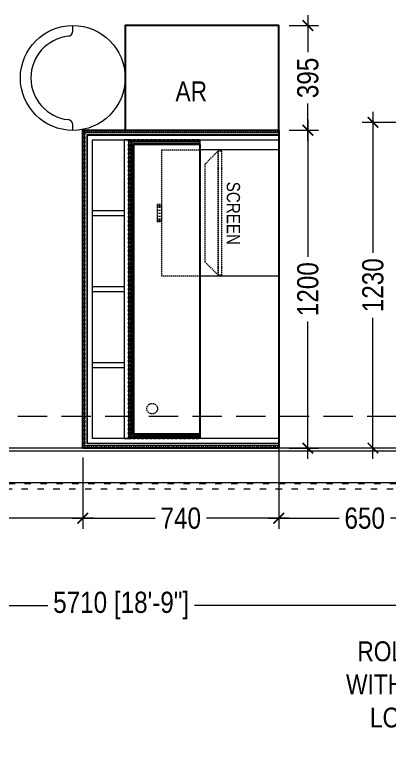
# Model space of a CAD drawing. Extents: x 8252 to 17100, y -880205 to -871928.
# Drawn here: x 12893 to 14310, y -880205 to -877367 of the extents above; entities that cross this region are included whole.
import ezdxf
from ezdxf import colors
from ezdxf.entities.mleader import LeaderData, LeaderLine
from ezdxf.lldxf.tags import DXFTag
from ezdxf.math import Vec2, Vec3

# ---------------------------------------------------------------- set-up
doc = ezdxf.new("R2010")
doc.units = 0
doc.header["$LTSCALE"] = 40
doc.header["$MEASUREMENT"] = 0
doc.header["$PDMODE"] = 3
for name, pattern in [('a_p6_plan_L18$0$HIDDEN', [0.375, 0.25, -0.125]), ('ACAD_ISO03W100', [30, 12, -18]), ('HIDDEN', [0.375, 0.25, -0.125]), ('HIDDEN2', [0.1875, 0.125, -0.0625])]:
    doc.linetypes.add(name, pattern=pattern)
for name, color, linetype, lineweight in [('beam', 90, 'Continuous', 9), ('dimensions', 149, 'Continuous', 5), ('Floor-Unit', 1, 'Continuous', 13), ('Glass-FrontGlazing', 150, 'Continuous', 20), ('LENS_TEXT', 31, 'HIDDEN2', 5), ('LN-ELEVATION-1', 81, 'Continuous', 25), ('LN-ELEVATION-3', 125, 'a_p6_plan_L18$0$HIDDEN', 18), ('shutter', 172, 'Continuous', 9), ('Steps', 4, 'Continuous', 9)]:
    doc.layers.add(name, color=color, linetype=linetype, lineweight=lineweight)
doc.styles.get("Standard").update_dxf_attribs({"font": 'ARIALN.TTF'})
tags = doc.linetypes.add('DASHED2', pattern=[0.375, 0.25, -0.125]).pattern_tags.tags
tags[6:7] = [DXFTag(74, 4), DXFTag(75, 0), DXFTag(340, '0'), DXFTag(46, 1.0), DXFTag(50, 0.0), DXFTag(44, 0.0), DXFTag(45, 0.0)]
tags[4:5] = [DXFTag(74, 4), DXFTag(75, 0), DXFTag(340, '0'), DXFTag(46, 1.0), DXFTag(50, 0.0), DXFTag(44, 0.0), DXFTag(45, 0.0)]
doc.dimstyles.new('Working', dxfattribs={"dimscale": 0.8, "dimtxt": 100, "dimasz": 50, "dimexe": 50, "dimexo": 50, "dimgap": 0, "dimtad": 0, "dimdec": 0, "dimzin": 0, "dimdsep": 46, "dimtxsty": 'Standard', "dimblk": 'ARCHTICK', "dimcen": 0, "dimdle": 50, "dimclrd": 250, "dimclre": 8, "dimclrt": 7, "dimadec": 0, "dimazin": 0, "dimtfac": 1, "dimtdec": 0, "dimtofl": 0, "dimtmove": 1, "dimatfit": 3, "dimfxl": 3, "dimtolj": 1, "dimlwd": 5, "dimlwe": 0, "dimarcsym": 0})

# ---------------------------------------------------------------- blocks, each defined once
blk = doc.blocks.new('adeAWEFQAEWFRAGWREA')
at = {"layer": 'beam', "linetype": 'HIDDEN', "ltscale": 11}
blk.add_lwpolyline([(6374.3, -4437), (6624, -4437), (6624, -350), (6374.3, -350)], close=True, dxfattribs=at)
at = {"layer": 'shutter', "color": 5, "linetype": 'ACAD_ISO03W100', "ltscale": 0.05, "true_color": 0x0505ff, "elevation": 87.2}
blk.add_lwpolyline([(6628.7, -4481.3), (6647.9, -4481.3), (6647.9, -305.7), (6628.7, -305.7)], close=True, dxfattribs=at)
at = {"layer": 'Steps'}
blk.add_lwpolyline([(6624, -4437), (6624, -350)], dxfattribs=at)
blk = doc.blocks.new('POS1200')
at = {"layer": 'Defpoints'}
blk.add_lwpolyline([(600, -442), (-600, -442), (-600, 298), (600, 298)], close=True, dxfattribs=at)
at = {"layer": 'LN-ELEVATION-1', "ltscale": 0.5}
for points in [[(-546, 0), (-564, 0)], [(-556, 0), (-556, -260), (556, -260), (556, 0)], [(-548, 0), (-548, -252), (548, -252), (548, 0)], [(-546, 0), (-546, -250), (546, -250), (546, 0)], [(-546, 0), (546, 0)], [(546, 0), (564, 0)]]:
    blk.add_lwpolyline(points, dxfattribs=at)
for points in [[(-556, -4), (-556, -12), (-564, -12), (-564, -4)], [(-556, -20), (-556, -28), (-564, -28), (-564, -20)], [(564, -4), (564, -12), (556, -12), (556, -4)], [(564, -20), (564, -28), (556, -28), (556, -20)], [(-556, -36), (-556, -44), (-564, -44), (-564, -36)], [(-556, -52), (-556, -60), (-564, -60), (-564, -52)], [(564, -36), (564, -44), (556, -44), (556, -36)], [(564, -52), (564, -60), (556, -60), (556, -52)], [(-556, -68), (-556, -76), (-564, -76), (-564, -68)], [(-556, -84), (-556, -92), (-564, -92), (-564, -84)], [(564, -68), (564, -76), (556, -76), (556, -68)], [(564, -84), (564, -92), (556, -92), (556, -84)], [(-556, -100), (-556, -108), (-564, -108), (-564, -100)], [(564, -100), (564, -108), (556, -108), (556, -100)], [(-556, -116), (-556, -124), (-564, -124), (-564, -116)], [(-556, -132), (-556, -140), (-564, -140), (-564, -132)], [(564, -116), (564, -124), (556, -124), (556, -116)], [(564, -132), (564, -140), (556, -140), (556, -132)], [(-556, -148), (-556, -156), (-564, -156), (-564, -148)], [(-556, -164), (-556, -172), (-564, -172), (-564, -164)], [(564, -148), (564, -156), (556, -156), (556, -148)], [(564, -164), (564, -172), (556, -172), (556, -164)], [(-556, -180), (-556, -188), (-564, -188), (-564, -180)], [(-556, -196), (-556, -204), (-564, -204), (-564, -196)], [(564, -180), (564, -188), (556, -188), (556, -180)], [(564, -196), (564, -204), (556, -204), (556, -196)], [(-556, -212), (-556, -220), (-564, -220), (-564, -212)], [(564, -212), (564, -220), (556, -220), (556, -212)], [(-556, -228), (-556, -236), (-564, -236), (-564, -228)], [(-556, -244), (-556, -252), (-564, -252), (-564, -244)], [(564, -228), (564, -236), (556, -236), (556, -228)], [(564, -244), (564, -252), (556, -252), (556, -244)], [(-556, -260), (-556, -268), (-564, -268), (-564, -260)], [(-540, -260), (-540, -268), (-548, -268), (-548, -260)], [(-524, -260), (-524, -268), (-532, -268), (-532, -260)], [(-508, -260), (-508, -268), (-516, -268), (-516, -260)], [(-492, -260), (-492, -268), (-500, -268), (-500, -260)], [(-476, -260), (-476, -268), (-484, -268), (-484, -260)], [(-460, -260), (-460, -268), (-468, -268), (-468, -260)], [(-444, -260), (-444, -268), (-452, -268), (-452, -260)], [(-428, -260), (-428, -268), (-436, -268), (-436, -260)], [(-412, -260), (-412, -268), (-420, -268), (-420, -260)], [(-396, -260), (-396, -268), (-404, -268), (-404, -260)], [(-380, -260), (-380, -268), (-388, -268), (-388, -260)], [(-364, -260), (-364, -268), (-372, -268), (-372, -260)], [(-348, -260), (-348, -268), (-356, -268), (-356, -260)], [(-332, -260), (-332, -268), (-340, -268), (-340, -260)], [(-316, -260), (-316, -268), (-324, -268), (-324, -260)], [(-300, -260), (-300, -268), (-308, -268), (-308, -260)], [(-284, -260), (-284, -268), (-292, -268), (-292, -260)], [(-268, -260), (-268, -268), (-276, -268), (-276, -260)], [(-252, -260), (-252, -268), (-260, -268), (-260, -260)], [(-236, -260), (-236, -268), (-244, -268), (-244, -260)], [(-220, -260), (-220, -268), (-228, -268), (-228, -260)], [(-204, -260), (-204, -268), (-212, -268), (-212, -260)], [(-188, -260), (-188, -268), (-196, -268), (-196, -260)], [(-172, -260), (-172, -268), (-180, -268), (-180, -260)], [(-156, -260), (-156, -268), (-164, -268), (-164, -260)], [(-140, -260), (-140, -268), (-148, -268), (-148, -260)], [(-124, -260), (-124, -268), (-132, -268), (-132, -260)], [(-108, -260), (-108, -268), (-116, -268), (-116, -260)], [(-92, -260), (-92, -268), (-100, -268), (-100, -260)], [(-76, -260), (-76, -268), (-84, -268), (-84, -260)], [(-60, -260), (-60, -268), (-68, -268), (-68, -260)], [(-44, -260), (-44, -268), (-52, -268), (-52, -260)], [(-28, -260), (-28, -268), (-36, -268), (-36, -260)], [(-12, -260), (-12, -268), (-20, -268), (-20, -260)], [(4, -260), (4, -268), (-4, -268), (-4, -260)], [(20, -260), (20, -268), (12, -268), (12, -260)], [(36, -260), (36, -268), (28, -268), (28, -260)], [(52, -260), (52, -268), (44, -268), (44, -260)], [(68, -260), (68, -268), (60, -268), (60, -260)], [(84, -260), (84, -268), (76, -268), (76, -260)], [(100, -260), (100, -268), (92, -268), (92, -260)], [(116, -260), (116, -268), (108, -268), (108, -260)], [(132, -260), (132, -268), (124, -268), (124, -260)], [(148, -260), (148, -268), (140, -268), (140, -260)], [(164, -260), (164, -268), (156, -268), (156, -260)], [(180, -260), (180, -268), (172, -268), (172, -260)], [(196, -260), (196, -268), (188, -268), (188, -260)], [(212, -260), (212, -268), (204, -268), (204, -260)], [(228, -260), (228, -268), (220, -268), (220, -260)], [(244, -260), (244, -268), (236, -268), (236, -260)], [(260, -260), (260, -268), (252, -268), (252, -260)], [(276, -260), (276, -268), (268, -268), (268, -260)], [(292, -260), (292, -268), (284, -268), (284, -260)], [(308, -260), (308, -268), (300, -268), (300, -260)], [(324, -260), (324, -268), (316, -268), (316, -260)], [(340, -260), (340, -268), (332, -268), (332, -260)], [(356, -260), (356, -268), (348, -268), (348, -260)], [(372, -260), (372, -268), (364, -268), (364, -260)], [(388, -260), (388, -268), (380, -268), (380, -260)], [(404, -260), (404, -268), (396, -268), (396, -260)], [(420, -260), (420, -268), (412, -268), (412, -260)], [(436, -260), (436, -268), (428, -268), (428, -260)], [(452, -260), (452, -268), (444, -268), (444, -260)], [(468, -260), (468, -268), (460, -268), (460, -260)], [(484, -260), (484, -268), (476, -268), (476, -260)], [(500, -260), (500, -268), (492, -268), (492, -260)], [(516, -260), (516, -268), (508, -268), (508, -260)], [(532, -260), (532, -268), (524, -268), (524, -260)], [(548, -260), (548, -268), (540, -268), (540, -260)], [(564, -260), (564, -268), (556, -268), (556, -260)]]:
    blk.add_lwpolyline(points, close=True, dxfattribs=at)
at = {"layer": 'LN-ELEVATION-3', "color": 13, "ltscale": 0.5}
for p, q in [((-318, -143), (-318, -161)), ((-316.2, -143), (-316.2, -161)), ((-312.1, -143), (-312.1, -161)), ((-307.9, -143), (-307.9, -161)), ((-297, -143), (-297, -161)), ((-285.6, -143), (-285.6, -161)), ((-274.5, -143), (-274.5, -161)), ((-264.8, -143), (-264.8, -161)), ((-259, -143), (-259, -161)), ((-256.6, -143), (-256.6, -161))]:
    blk.add_line(p, q, dxfattribs=at)
at = {"layer": 'LN-ELEVATION-3', "linetype": 'ByBlock', "ltscale": 0.5}
for points in [[(-592, 294), (-592, 286), (-600, 286), (-600, 294)], [(592, 298), (592, 294), (600, 294), (600, 298)], [(592, 286), (592, 278), (600, 278), (600, 286)], [(-592, 278), (-592, 270), (-600, 270), (-600, 278)], [(-592, 262), (-592, 254), (-600, 254), (-600, 262)], [(592, 270), (592, 262), (600, 262), (600, 270)], [(-592, 246), (-592, 238), (-600, 238), (-600, 246)], [(-592, 230), (-592, 222), (-600, 222), (-600, 230)], [(592, 254), (592, 246), (600, 246), (600, 254)], [(592, 238), (592, 230), (600, 230), (600, 238)], [(-592, 214), (-592, 206), (-600, 206), (-600, 214)], [(592, 222), (592, 214), (600, 214), (600, 222)], [(592, 206), (592, 198), (600, 198), (600, 206)], [(-592, 198), (-592, 190), (-600, 190), (-600, 198)], [(-592, 182), (-592, 174), (-600, 174), (-600, 182)], [(592, 190), (592, 182), (600, 182), (600, 190)], [(592, 174), (592, 166), (600, 166), (600, 174)], [(-592, 166), (-592, 158), (-600, 158), (-600, 166)], [(-592, 150), (-592, 142), (-600, 142), (-600, 150)], [(592, 158), (592, 150), (600, 150), (600, 158)], [(592, 142), (592, 134), (600, 134), (600, 142)], [(-592, 134), (-592, 126), (-600, 126), (-600, 134)], [(-592, 118), (-592, 110), (-600, 110), (-600, 118)], [(592, 126), (592, 118), (600, 118), (600, 126)], [(-592, 102), (-592, 94), (-600, 94), (-600, 102)], [(-592, 86), (-592, 78), (-600, 78), (-600, 86)], [(592, 110), (592, 102), (600, 102), (600, 110)], [(592, 94), (592, 86), (600, 86), (600, 94)], [(-592, 70), (-592, 62), (-600, 62), (-600, 70)], [(592, 78), (592, 70), (600, 70), (600, 78)], [(592, 62), (592, 54), (600, 54), (600, 62)], [(-592, 54), (-592, 46), (-600, 46), (-600, 54)], [(-592, 38), (-592, 30), (-600, 30), (-600, 38)], [(592, 46), (592, 38), (600, 38), (600, 46)], [(592, 30), (592, 22), (600, 22), (600, 30)], [(-592, 22), (-592, 14), (-600, 14), (-600, 22)], [(-592, 6), (-592, -2), (-600, -2), (-600, 6)], [(592, 14), (592, 6), (600, 6), (600, 14)], [(-592, -10), (-592, -18), (-600, -18), (-600, -10)], [(-592, -26), (-592, -34), (-600, -34), (-600, -26)], [(592, -2), (592, -10), (600, -10), (600, -2)], [(592, -18), (592, -26), (600, -26), (600, -18)], [(-592, -42), (-592, -50), (-600, -50), (-600, -42)], [(592, -34), (592, -42), (600, -42), (600, -34)], [(592, -50), (592, -58), (600, -58), (600, -50)], [(-592, -58), (-592, -66), (-600, -66), (-600, -58)], [(-592, -74), (-592, -82), (-600, -82), (-600, -74)], [(592, -66), (592, -74), (600, -74), (600, -66)], [(592, -82), (592, -90), (600, -90), (600, -82)], [(-592, -90), (-592, -98), (-600, -98), (-600, -90)], [(-592, -106), (-592, -114), (-600, -114), (-600, -106)], [(592, -98), (592, -106), (600, -106), (600, -98)], [(-592, -122), (-592, -130), (-600, -130), (-600, -122)], [(-592, -138), (-592, -146), (-600, -146), (-600, -138)], [(592, -114), (592, -122), (600, -122), (600, -114)], [(592, -130), (592, -138), (600, -138), (600, -130)], [(-592, -154), (-592, -162), (-600, -162), (-600, -154)], [(-592, -170), (-592, -178), (-600, -178), (-600, -170)], [(592, -146), (592, -154), (600, -154), (600, -146)], [(592, -162), (592, -170), (600, -170), (600, -162)], [(-592, -186), (-592, -194), (-600, -194), (-600, -186)], [(592, -178), (592, -186), (600, -186), (600, -178)], [(592, -194), (592, -202), (600, -202), (600, -194)], [(-592, -202), (-592, -210), (-600, -210), (-600, -202)], [(-592, -218), (-592, -226), (-600, -226), (-600, -218)], [(592, -210), (592, -218), (600, -218), (600, -210)], [(592, -226), (592, -234), (600, -234), (600, -226)], [(-592, -234), (-592, -242), (-600, -242), (-600, -234)], [(-592, -250), (-592, -258), (-600, -258), (-600, -250)], [(592, -242), (592, -250), (600, -250), (600, -242)], [(-592, -266), (-592, -274), (-600, -274), (-600, -266)], [(-592, -282), (-592, -290), (-600, -290), (-600, -282)], [(564, -268), (-564, -268), (-564, -286), (564, -286)], [(592, -258), (592, -266), (600, -266), (600, -258)], [(592, -274), (592, -282), (600, -282), (600, -274)], [(-592, -298), (-592, -306), (-600, -306), (-600, -298)], [(-297, -286), (-277, -286), (-277, -405.9), (-297, -405.9)], [(-10, -286), (10, -286), (10, -405.9), (-10, -405.9)], [(277, -285.9), (297, -285.9), (297, -405.8), (277, -405.8)], [(592, -290), (592, -298), (600, -298), (600, -290)], [(592, -306), (592, -314), (600, -314), (600, -306)], [(-592, -314), (-592, -322), (-600, -322), (-600, -314)], [(-592, -330), (-592, -338), (-600, -338), (-600, -330)], [(592, -322), (592, -330), (600, -330), (600, -322)], [(592, -338), (592, -346), (600, -346), (600, -338)], [(-592, -346), (-592, -354), (-600, -354), (-600, -346)], [(-592, -362), (-592, -370), (-600, -370), (-600, -362)], [(592, -354), (592, -362), (600, -362), (600, -354)], [(-592, -378), (-592, -386), (-600, -386), (-600, -378)], [(-592, -394), (-592, -402), (-600, -402), (-600, -394)], [(592, -370), (592, -378), (600, -378), (600, -370)], [(592, -386), (592, -394), (600, -394), (600, -386)], [(-592, -410), (-592, -418), (-600, -418), (-600, -410)], [(592, -402), (592, -410), (600, -410), (600, -402)], [(592, -418), (592, -426), (600, -426), (600, -418)], [(-592, -426), (-592, -434), (-600, -434), (-600, -426)], [(-584, -434), (-584, -442), (-592, -442), (-592, -434)], [(-568, -434), (-568, -442), (-576, -442), (-576, -434)], [(-552, -434), (-552, -442), (-560, -442), (-560, -434)], [(-536, -434), (-536, -442), (-544, -442), (-544, -434)], [(-520, -434), (-520, -442), (-528, -442), (-528, -434)], [(-504, -434), (-504, -442), (-512, -442), (-512, -434)], [(-488, -434), (-488, -442), (-496, -442), (-496, -434)], [(-472, -434), (-472, -442), (-480, -442), (-480, -434)], [(-456, -434), (-456, -442), (-464, -442), (-464, -434)], [(-440, -434), (-440, -442), (-448, -442), (-448, -434)], [(-424, -434), (-424, -442), (-432, -442), (-432, -434)], [(-408, -434), (-408, -442), (-416, -442), (-416, -434)], [(-392, -434), (-392, -442), (-400, -442), (-400, -434)], [(-376, -434), (-376, -442), (-384, -442), (-384, -434)], [(-360, -434), (-360, -442), (-368, -442), (-368, -434)], [(-344, -434), (-344, -442), (-352, -442), (-352, -434)], [(-328, -434), (-328, -442), (-336, -442), (-336, -434)], [(-312, -434), (-312, -442), (-320, -442), (-320, -434)], [(-296, -434), (-296, -442), (-304, -442), (-304, -434)], [(-280, -434), (-280, -442), (-288, -442), (-288, -434)], [(-264, -434), (-264, -442), (-272, -442), (-272, -434)], [(-248, -434), (-248, -442), (-256, -442), (-256, -434)], [(-232, -434), (-232, -442), (-240, -442), (-240, -434)], [(-216, -434), (-216, -442), (-224, -442), (-224, -434)], [(-200, -434), (-200, -442), (-208, -442), (-208, -434)], [(-184, -434), (-184, -442), (-192, -442), (-192, -434)], [(-168, -434), (-168, -442), (-176, -442), (-176, -434)], [(-152, -434), (-152, -442), (-160, -442), (-160, -434)], [(-136, -434), (-136, -442), (-144, -442), (-144, -434)], [(-120, -434), (-120, -442), (-128, -442), (-128, -434)], [(-104, -434), (-104, -442), (-112, -442), (-112, -434)], [(-88, -434), (-88, -442), (-96, -442), (-96, -434)], [(-72, -434), (-72, -442), (-80, -442), (-80, -434)], [(-56, -434), (-56, -442), (-64, -442), (-64, -434)], [(-40, -434), (-40, -442), (-48, -442), (-48, -434)], [(-24, -434), (-24, -442), (-32, -442), (-32, -434)], [(-8, -434), (-8, -442), (-16, -442), (-16, -434)], [(8, -434), (8, -442), (0, -442), (0, -434)], [(24, -434), (24, -442), (16, -442), (16, -434)], [(40, -434), (40, -442), (32, -442), (32, -434)], [(56, -434), (56, -442), (48, -442), (48, -434)], [(72, -434), (72, -442), (64, -442), (64, -434)], [(88, -434), (88, -442), (80, -442), (80, -434)], [(104, -434), (104, -442), (96, -442), (96, -434)], [(120, -434), (120, -442), (112, -442), (112, -434)], [(136, -434), (136, -442), (128, -442), (128, -434)], [(152, -434), (152, -442), (144, -442), (144, -434)], [(168, -434), (168, -442), (160, -442), (160, -434)], [(184, -434), (184, -442), (176, -442), (176, -434)], [(200, -434), (200, -442), (192, -442), (192, -434)], [(216, -434), (216, -442), (208, -442), (208, -434)], [(232, -434), (232, -442), (224, -442), (224, -434)], [(248, -434), (248, -442), (240, -442), (240, -434)], [(264, -434), (264, -442), (256, -442), (256, -434)], [(280, -434), (280, -442), (272, -442), (272, -434)], [(296, -434), (296, -442), (288, -442), (288, -434)], [(312, -434), (312, -442), (304, -442), (304, -434)], [(328, -434), (328, -442), (320, -442), (320, -434)], [(344, -434), (344, -442), (336, -442), (336, -434)], [(360, -434), (360, -442), (352, -442), (352, -434)], [(376, -434), (376, -442), (368, -442), (368, -434)], [(392, -434), (392, -442), (384, -442), (384, -434)], [(408, -434), (408, -442), (400, -442), (400, -434)], [(424, -434), (424, -442), (416, -442), (416, -434)], [(440, -434), (440, -442), (432, -442), (432, -434)], [(456, -434), (456, -442), (448, -442), (448, -434)], [(472, -434), (472, -442), (464, -442), (464, -434)], [(488, -434), (488, -442), (480, -442), (480, -434)], [(504, -434), (504, -442), (496, -442), (496, -434)], [(520, -434), (520, -442), (512, -442), (512, -434)], [(536, -434), (536, -442), (528, -442), (528, -434)], [(552, -434), (552, -442), (544, -442), (544, -434)], [(568, -434), (568, -442), (560, -442), (560, -434)], [(584, -434), (584, -442), (576, -442), (576, -434)], [(600, -434), (600, -442), (592, -442), (592, -434)]]:
    blk.add_lwpolyline(points, close=True, dxfattribs=at)
for points in [[(592, 298), (592, -434), (-592, -434), (-592, 298)], [(-592, 298), (-564, 298)], [(584, 298), (584, -426), (-584, -426), (-584, 298)], [(582, 298), (582, -424), (-582, -424), (-582, 298)], [(-526, 298), (-564, 298)], [(564, 298), (564, -406), (-564, -406), (-564, 298)], [(-526, 298), (-526, 0)], [(-526, 298), (-49, 298)], [(-49, 298), (-49, 0)], [(564, 298), (-49, 298)], [(592, 298), (564, 298)]]:
    blk.add_lwpolyline(points, dxfattribs=at)
at = {"layer": 'LN-ELEVATION-3', "color": 13, "ltscale": 0.5}
for points in [[(-52.5, 69.9), (-522.5, 69.9), (-522.5, 81.9), (-52.5, 81.9)], [(-102.5, 19.9), (-472.5, 19.9), (-522.5, 69.9), (-52.5, 69.9)], [(-255, -143), (-320, -143), (-320, -161), (-255, -161)]]:
    blk.add_lwpolyline(points, close=True, dxfattribs=at)
blk.add_lwpolyline([(-49, 0), (-49, -143), (-526, -143), (-526, 0)], dxfattribs=at)
blk.add_circle((451, -180.1), 20, dxfattribs=at)
at = {"layer": 'LN-ELEVATION-3', "color": 13, "ltscale": 0.5, "insert": (-405.6, 151.8), "char_height": 50, "attachment_point": 1}
blk.add_mtext_dynamic_manual_height_columns('SCREEN', width=12804.147, gutter_width=12.5, heights=[0], dxfattribs=at)
blk = doc.blocks.new('Chair')
at = {"layer": 'Floor-Unit', "ltscale": 100}
for p, q in [((587017.2, -21249.2), (586990.8, -21249.2)), ((587490.8, -21249.2), (587464.4, -21249.2))]:
    blk.add_line(p, q, dxfattribs=at)
blk.add_circle((587240.8, -21249.2), 250, dxfattribs=at)
for centre, radius, start, end in [((587017.2, -21274.2), 25, 6.3794, 90), ((587464.4, -21274.2), 25, 90, 173.6206), ((587240.8, -21249.2), 200, 186.3794, 353.6206)]:
    blk.add_arc(centre, radius, start, end, dxfattribs=at)
blk = doc.blocks.new('_ArchTick')
at = {"const_width": 0.15}
blk.add_lwpolyline([(-0.5, -0.5), (0.5, 0.5)], dxfattribs=at)
blk = doc.blocks.new('*D73')
at = {"layer": 'Defpoints', "color": 0, "ltscale": 50, "transparency": 16777216}
for p in [(13889.4, -878965.5), (14539.4, -879001.5), (13889.4, -879266.3)]:
    blk.add_point(p, dxfattribs=at)
at = {"layer": 'dimensions', "color": 8, "linetype": 'DASHED2', "lineweight": 0, "ltscale": 50, "transparency": 16777216}
for p, q in [((13889.4, -879005.5), (13889.4, -879306.3)), ((14539.4, -879041.5), (14539.4, -879306.3))]:
    blk.add_line(p, q, dxfattribs=at)
at = {"layer": 'dimensions', "color": 250, "linetype": 'DASHED2', "lineweight": 5, "ltscale": 50, "transparency": 16777216}
for p, q in [((13849.4, -879266.3), (14141.9, -879266.3)), ((14579.4, -879266.3), (14287, -879266.3))]:
    blk.add_line(p, q, dxfattribs=at)
at = {"layer": 'dimensions', "color": 250, "lineweight": 5, "ltscale": 50, "transparency": 16777216, "xscale": 40, "yscale": 40, "zscale": 40, "rotation": 180}
blk.add_blockref('_ArchTick', (13889.4, -879266.3), dxfattribs=at)
at = {"layer": 'dimensions', "color": 250, "lineweight": 5, "ltscale": 50, "transparency": 16777216, "xscale": 40, "yscale": 40, "zscale": 40}
blk.add_blockref('_ArchTick', (14539.4, -879266.3), dxfattribs=at)
at = {"layer": 'dimensions', "color": 7, "ltscale": 50, "transparency": 16777216, "insert": (14214.4, -879266.3), "char_height": 80, "attachment_point": 5, "bg_fill": 3, "box_fill_scale": 1.25, "bg_fill_color": 9, "bg_fill_true_color": 13158600, "bg_fill_transparency": 0}
blk.add_mtext('\\A1;650', dxfattribs=at)
blk = doc.blocks.new('*D74')
at = {"layer": 'Defpoints', "color": 0, "ltscale": 50, "transparency": 16777216}
for p in [(13889.4, -878965.5), (13149.4, -878997.5), (13149.4, -879266.3)]:
    blk.add_point(p, dxfattribs=at)
at = {"layer": 'dimensions', "color": 8, "linetype": 'DASHED2', "lineweight": 0, "ltscale": 50, "transparency": 16777216}
for p, q in [((13889.4, -879005.5), (13889.4, -879306.3)), ((13149.4, -879037.5), (13149.4, -879306.3))]:
    blk.add_line(p, q, dxfattribs=at)
at = {"layer": 'dimensions', "color": 250, "linetype": 'DASHED2', "lineweight": 5, "ltscale": 50, "transparency": 16777216}
for p, q in [((13109.4, -879266.3), (13447.4, -879266.3)), ((13929.4, -879266.3), (13591.5, -879266.3))]:
    blk.add_line(p, q, dxfattribs=at)
at = {"layer": 'dimensions', "color": 250, "lineweight": 5, "ltscale": 50, "transparency": 16777216, "xscale": 40, "yscale": 40, "zscale": 40, "rotation": 180}
blk.add_blockref('_ArchTick', (13149.4, -879266.3), dxfattribs=at)
at = {"layer": 'dimensions', "color": 250, "lineweight": 5, "ltscale": 50, "transparency": 16777216, "xscale": 40, "yscale": 40, "zscale": 40}
blk.add_blockref('_ArchTick', (13889.4, -879266.3), dxfattribs=at)
at = {"layer": 'dimensions', "color": 7, "ltscale": 50, "transparency": 16777216, "insert": (13519.4, -879266.3), "char_height": 80, "attachment_point": 5, "bg_fill": 3, "box_fill_scale": 1.25, "bg_fill_color": 9, "bg_fill_true_color": 13158600, "bg_fill_transparency": 0}
blk.add_mtext('\\A1;740', dxfattribs=at)
blk = doc.blocks.new('*D75')
at = {"layer": 'Defpoints', "color": 0, "ltscale": 50, "transparency": 16777216}
for p in [(13149.4, -878997.5), (12062.2, -879011.5), (12062.2, -879266.3)]:
    blk.add_point(p, dxfattribs=at)
at = {"layer": 'dimensions', "color": 8, "linetype": 'DASHED2', "lineweight": 0, "ltscale": 50, "transparency": 16777216}
for p, q in [((12062.2, -879051.5), (12062.2, -879306.3)), ((13149.4, -879037.5), (13149.4, -879306.3))]:
    blk.add_line(p, q, dxfattribs=at)
at = {"layer": 'dimensions', "color": 250, "linetype": 'DASHED2', "lineweight": 5, "ltscale": 50, "transparency": 16777216}
for p, q in [((12022.2, -879266.3), (12511, -879266.3)), ((13189.4, -879266.3), (12700.6, -879266.3))]:
    blk.add_line(p, q, dxfattribs=at)
at = {"layer": 'dimensions', "color": 250, "lineweight": 5, "ltscale": 50, "transparency": 16777216, "xscale": 40, "yscale": 40, "zscale": 40, "rotation": 180}
blk.add_blockref('_ArchTick', (12062.2, -879266.3), dxfattribs=at)
at = {"layer": 'dimensions', "color": 250, "lineweight": 5, "ltscale": 50, "transparency": 16777216, "xscale": 40, "yscale": 40, "zscale": 40}
blk.add_blockref('_ArchTick', (13149.4, -879266.3), dxfattribs=at)
at = {"layer": 'dimensions', "color": 7, "ltscale": 50, "transparency": 16777216, "insert": (12605.8, -879266.3), "char_height": 80, "attachment_point": 5, "bg_fill": 3, "box_fill_scale": 1.25, "bg_fill_color": 9, "bg_fill_true_color": 13158600, "bg_fill_transparency": 0}
blk.add_mtext('\\A1;1087', dxfattribs=at)
blk = doc.blocks.new('*D96')
at = {"layer": 'Defpoints', "color": 0, "ltscale": 50, "transparency": 16777216}
for p in [(13889.4, -877801.5), (13999.7, -877801.5), (13889.4, -879001.5)]:
    blk.add_point(p, dxfattribs=at)
at = {"layer": 'dimensions', "color": 250, "linetype": 'DASHED2', "lineweight": 5, "ltscale": 50, "transparency": 16777216}
for p, q in [((13999.7, -877761.5), (13999.7, -878306.8)), ((13999.7, -879041.5), (13999.7, -878496.3))]:
    blk.add_line(p, q, dxfattribs=at)
at = {"layer": 'dimensions', "color": 8, "linetype": 'DASHED2', "lineweight": 0, "ltscale": 50, "transparency": 16777216}
for p, q in [((13929.4, -877801.5), (14039.7, -877801.5)), ((13929.4, -879001.5), (14039.7, -879001.5))]:
    blk.add_line(p, q, dxfattribs=at)
at = {"layer": 'dimensions', "color": 250, "lineweight": 5, "ltscale": 50, "transparency": 16777216, "xscale": 40, "yscale": 40, "zscale": 40}
for p, rotation in [((13999.7, -877801.5), 90), ((13999.7, -879001.5), 270)]:
    blk.add_blockref('_ArchTick', p, dxfattribs=dict(at, rotation=rotation))
at = {"layer": 'dimensions', "color": 7, "ltscale": 50, "transparency": 16777216, "insert": (13999.7, -878401.5), "char_height": 80, "attachment_point": 5, "rotation": 90, "bg_fill": 3, "box_fill_scale": 1.25, "bg_fill_color": 9, "bg_fill_true_color": 13158600, "bg_fill_transparency": 0}
blk.add_mtext('\\A1;1200', dxfattribs=at)
blk = doc.blocks.new('*D97')
at = {"layer": 'Defpoints', "color": 0, "ltscale": 50, "transparency": 16777216}
for p in [(13889.4, -877406.5), (13999.7, -877406.5), (13889.4, -877801.5)]:
    blk.add_point(p, dxfattribs=at)
at = {"layer": 'dimensions', "color": 250, "linetype": 'DASHED2', "lineweight": 5, "ltscale": 50, "transparency": 16777216}
for p, q in [((13999.7, -877366.5), (13999.7, -877531.3)), ((13999.7, -877841.5), (13999.7, -877676.7))]:
    blk.add_line(p, q, dxfattribs=at)
at = {"layer": 'dimensions', "color": 8, "linetype": 'DASHED2', "lineweight": 0, "ltscale": 50, "transparency": 16777216}
for p, q in [((13929.4, -877406.5), (14039.7, -877406.5)), ((13929.4, -877801.5), (14039.7, -877801.5))]:
    blk.add_line(p, q, dxfattribs=at)
at = {"layer": 'dimensions', "color": 250, "lineweight": 5, "ltscale": 50, "transparency": 16777216, "xscale": 40, "yscale": 40, "zscale": 40}
for p, rotation in [((13999.7, -877406.5), 90), ((13999.7, -877801.5), 270)]:
    blk.add_blockref('_ArchTick', p, dxfattribs=dict(at, rotation=rotation))
at = {"layer": 'dimensions', "color": 7, "ltscale": 50, "transparency": 16777216, "insert": (13999.7, -877604), "char_height": 80, "attachment_point": 5, "rotation": 90, "bg_fill": 3, "box_fill_scale": 1.25, "bg_fill_color": 9, "bg_fill_true_color": 13158600, "bg_fill_transparency": 0}
blk.add_mtext('\\A1;395', dxfattribs=at)
blk = doc.blocks.new('*D32')
at = {"layer": 'Defpoints', "color": 0, "ltscale": 50, "transparency": 16777216}
for p in [(14245.4, -877771.7), (14539.4, -877771.7), (14539.4, -879001.5)]:
    blk.add_point(p, dxfattribs=at)
at = {"layer": 'dimensions', "color": 250, "linetype": 'DASHED2', "lineweight": 5, "ltscale": 50, "transparency": 16777216}
for p, q in [((14245.4, -877731.7), (14245.4, -878291.8)), ((14245.4, -879041.5), (14245.4, -878481.4))]:
    blk.add_line(p, q, dxfattribs=at)
at = {"layer": 'dimensions', "color": 8, "linetype": 'DASHED2', "lineweight": 0, "ltscale": 50, "transparency": 16777216}
for p, q in [((14499.4, -877771.7), (14205.4, -877771.7)), ((14499.4, -879001.5), (14205.4, -879001.5))]:
    blk.add_line(p, q, dxfattribs=at)
at = {"layer": 'dimensions', "color": 250, "lineweight": 5, "ltscale": 50, "transparency": 16777216, "xscale": 40, "yscale": 40, "zscale": 40}
for p, rotation in [((14245.4, -877771.7), 90), ((14245.4, -879001.5), 270)]:
    blk.add_blockref('_ArchTick', p, dxfattribs=dict(at, rotation=rotation))
at = {"layer": 'dimensions', "color": 7, "ltscale": 50, "transparency": 16777216, "insert": (14245.4, -878386.6), "char_height": 80, "attachment_point": 5, "rotation": 90, "bg_fill": 3, "box_fill_scale": 1.25, "bg_fill_color": 9, "bg_fill_true_color": 13158600, "bg_fill_transparency": 0}
blk.add_mtext('\\A1;1230', dxfattribs=at)
blk = doc.blocks.new('*D49')
at = {"layer": 'Defpoints', "color": 0, "ltscale": 50, "transparency": 16777216}
for p in [(16149.2, -878944.1), (10439.2, -879011.5), (10439.2, -879595.7)]:
    blk.add_point(p, dxfattribs=at)
at = {"layer": 'dimensions', "color": 8, "linetype": 'DASHED2', "lineweight": 0, "ltscale": 50, "transparency": 16777216}
for p, q in [((10439.2, -879195.7), (10439.2, -879635.7)), ((16149.2, -879195.7), (16149.2, -879635.7))]:
    blk.add_line(p, q, dxfattribs=at)
at = {"layer": 'dimensions', "color": 250, "linetype": 'DASHED2', "lineweight": 5, "ltscale": 50, "transparency": 16777216}
for p, q in [((10399.2, -879595.7), (13042, -879595.7)), ((16189.2, -879595.7), (13546.4, -879595.7))]:
    blk.add_line(p, q, dxfattribs=at)
at = {"layer": 'dimensions', "color": 250, "lineweight": 5, "ltscale": 50, "transparency": 16777216, "xscale": 40, "yscale": 40, "zscale": 40, "rotation": 180}
blk.add_blockref('_ArchTick', (10439.2, -879595.7), dxfattribs=at)
at = {"layer": 'dimensions', "color": 250, "lineweight": 5, "ltscale": 50, "transparency": 16777216, "xscale": 40, "yscale": 40, "zscale": 40}
blk.add_blockref('_ArchTick', (16149.2, -879595.7), dxfattribs=at)
at = {"layer": 'dimensions', "color": 7, "ltscale": 50, "transparency": 16777216, "insert": (13294.2, -879595.7), "char_height": 80, "attachment_point": 5, "bg_fill": 3, "box_fill_scale": 1.25, "bg_fill_color": 9, "bg_fill_true_color": 13158600, "bg_fill_transparency": 0}
blk.add_mtext('\\A1;5710 [18\'-9"]', dxfattribs=at)

msp = doc.modelspace()

# ---------------------------------------------------------------- linework, layer by layer
at = {"layer": 'Floor-Unit', "linetype": 'ByBlock', "lineweight": -2, "ltscale": 0.5}
msp.add_lwpolyline([(13889.4, -877801.5), (13889.4, -877406.5), (13309.4, -877406.5), (13309.4, -877801.5)], close=True, dxfattribs=at)
at = {"layer": 'Glass-FrontGlazing', "ltscale": 100}
msp.add_lwpolyline([(12062.2, -879001.5), (12062.2, -879011.5), (16149.2, -879011.5), (16149.2, -879001.5)], close=True, dxfattribs=at)

# ---------------------------------------------------------------- block references
at = {"rotation": 270}
msp.add_blockref('adeAWEFQAEWFRAGWREA', (16499.2, -872507.4), dxfattribs=at)
at = {"layer": 'Floor-Unit', "linetype": 'ByBlock', "lineweight": -2, "ltscale": 0.5, "xscale": 0.7920000000000125, "yscale": 0.7920000000000125, "zscale": 0.7920000000000125, "rotation": 270}
msp.add_blockref('Chair', (29940.8, -412509.3), dxfattribs=at)
at = {"layer": 'Floor-Unit', "rotation": 270}
msp.add_blockref('POS1200', (13591.4, -878401.5), dxfattribs=at)

# ---------------------------------------------------------------- texts
at = {"layer": 'LENS_TEXT', "insert": (13499.4, -877691.9), "char_height": 75, "attachment_point": 7}
msp.add_mtext_dynamic_manual_height_columns('AR', width=237.441, gutter_width=12.5, heights=[0], dxfattribs=at)

# ---------------------------------------------------------------- next in the draw order: dimensions: what is measured, and where the dimension line sits
at = {"layer": 'dimensions', "ltscale": 50}
dim = msp.add_linear_dim(base=(13889.4, -879266.3), p1=(14539.4, -879001.5), p2=(13889.4, -878965.5), dimstyle='Working', override={"dimfxl": 500, "dimfxlon": 1, "dimtfill": 1, "dimarcsym": 1}, dxfattribs=at)
dim.commit()
dim.dimension.update_dxf_attribs({"geometry": '*D73', "text_midpoint": (14214.4, -879266.3)})

# ---------------------------------------------------------------- next in the draw order: dimensions: what is measured, and where the dimension line sits
dim = msp.add_linear_dim(base=(14245.4, -877771.7), p1=(14539.4, -879001.5), p2=(14539.4, -877771.7), angle=90, dimstyle='Working', override={"dimfxl": 500, "dimfxlon": 1, "dimtfill": 1, "dimarcsym": 1}, dxfattribs=at)
dim.commit()
dim.dimension.update_dxf_attribs({"geometry": '*D32', "text_midpoint": (14245.4, -878386.6)})
dim = msp.add_linear_dim(base=(13149.4, -879266.3), p1=(13889.4, -878965.5), p2=(13149.4, -878997.5), dimstyle='Working', override={"dimfxl": 500, "dimfxlon": 1, "dimtfill": 1, "dimarcsym": 1}, dxfattribs=at)
dim.commit()
dim.dimension.update_dxf_attribs({"geometry": '*D74', "text_midpoint": (13519.4, -879266.3)})

# ---------------------------------------------------------------- next in the draw order: dimensions: what is measured, and where the dimension line sits
dim = msp.add_linear_dim(base=(13999.7, -877801.5), p1=(13889.4, -879001.5), p2=(13889.4, -877801.5), angle=90, dimstyle='Working', override={"dimfxl": 500, "dimfxlon": 1, "dimtfill": 1, "dimarcsym": 1}, dxfattribs=at)
dim.commit()
dim.dimension.update_dxf_attribs({"geometry": '*D96', "text_midpoint": (13999.7, -878401.5)})
dim = msp.add_linear_dim(base=(12062.2, -879266.3), p1=(13149.4, -878997.5), p2=(12062.2, -879011.5), dimstyle='Working', override={"dimfxl": 500, "dimfxlon": 1, "dimtfill": 1, "dimarcsym": 1}, dxfattribs=at)
dim.commit()
dim.dimension.update_dxf_attribs({"geometry": '*D75', "text_midpoint": (12605.8, -879266.3)})

# ---------------------------------------------------------------- next in the draw order: dimensions: what is measured, and where the dimension line sits
dim = msp.add_linear_dim(base=(13999.7, -877406.5), p1=(13889.4, -877801.5), p2=(13889.4, -877406.5), angle=90, dimstyle='Working', override={"dimfxl": 500, "dimfxlon": 1, "dimtfill": 1, "dimarcsym": 1}, dxfattribs=at)
dim.commit()
dim.dimension.update_dxf_attribs({"geometry": '*D97', "text_midpoint": (13999.7, -877604)})
dim = msp.add_linear_dim(base=(10439.2, -879595.7), p1=(16149.2, -878944.1), p2=(10439.2, -879011.5), dimstyle='Working', override={"dimfxl": 500, "dimfxlon": 1, "dimtfill": 1, "dimarcsym": 1}, dxfattribs=at)
dim.commit()
dim.dimension.update_dxf_attribs({"geometry": '*D49', "text_midpoint": (13294.2, -879595.7)})

# ---------------------------------------------------------------- next in the draw order: leaders
at = {"layer": 'LENS_TEXT', "linetype": 'Continuous', "ltscale": 3}
ml = msp.add_multileader_mtext('Standard', dxfattribs=at)
ml.set_content('{\\C256;ROLLING BLIND WITH LENSKART LOGO LEETER}', color=1)
ml.set_leader_properties(color=256, linetype='ByLayer', lineweight=-1)
ml.build(insert=Vec2(0, 0))
ml.multileader.update_dxf_attribs({"leader_type": 2, "dogleg_length": 0.36, "arrow_head_size": 50})
ctx = ml.context
ctx.base_point, ctx.char_height, ctx.arrow_head_size, ctx.landing_gap_size, ctx.plane_origin = Vec3(14146.4, -879769.2), 75, 50, 0.09, Vec3(15628.9, -880368.6)
ctx.text_align_type = 2
notes = []
notes.append((ctx, [(0, (1, 1, 0), (14841, -879769.2), (-1, 0), 0.36, [(1, [(15169.6, -878966.2)], 0, [])])]))
ctx.mtext.insert, ctx.mtext.width, ctx.mtext.defined_height, ctx.mtext.alignment, ctx.mtext.flow_direction = Vec3(14840.6, -879731), 771.585, 364.9, 3, 5
for ctx, leaders in notes:
    for number, flags, end, landing, length, lines in leaders:
        leader = LeaderData()
        leader.index, (leader.has_last_leader_line, leader.has_dogleg_vector, leader.attachment_direction) = number, flags
        leader.last_leader_point, leader.dogleg_vector, leader.dogleg_length = Vec3(end), Vec3(landing), length
        for number, points, colour, breaks in lines:
            line = LeaderLine()
            line.index, line.vertices, line.color, line.breaks = number, Vec3.list(points), colors.encode_raw_color(colour), breaks
            leader.lines.append(line)
        ctx.leaders.append(leader)

doc.saveas('drawing.dxf')
